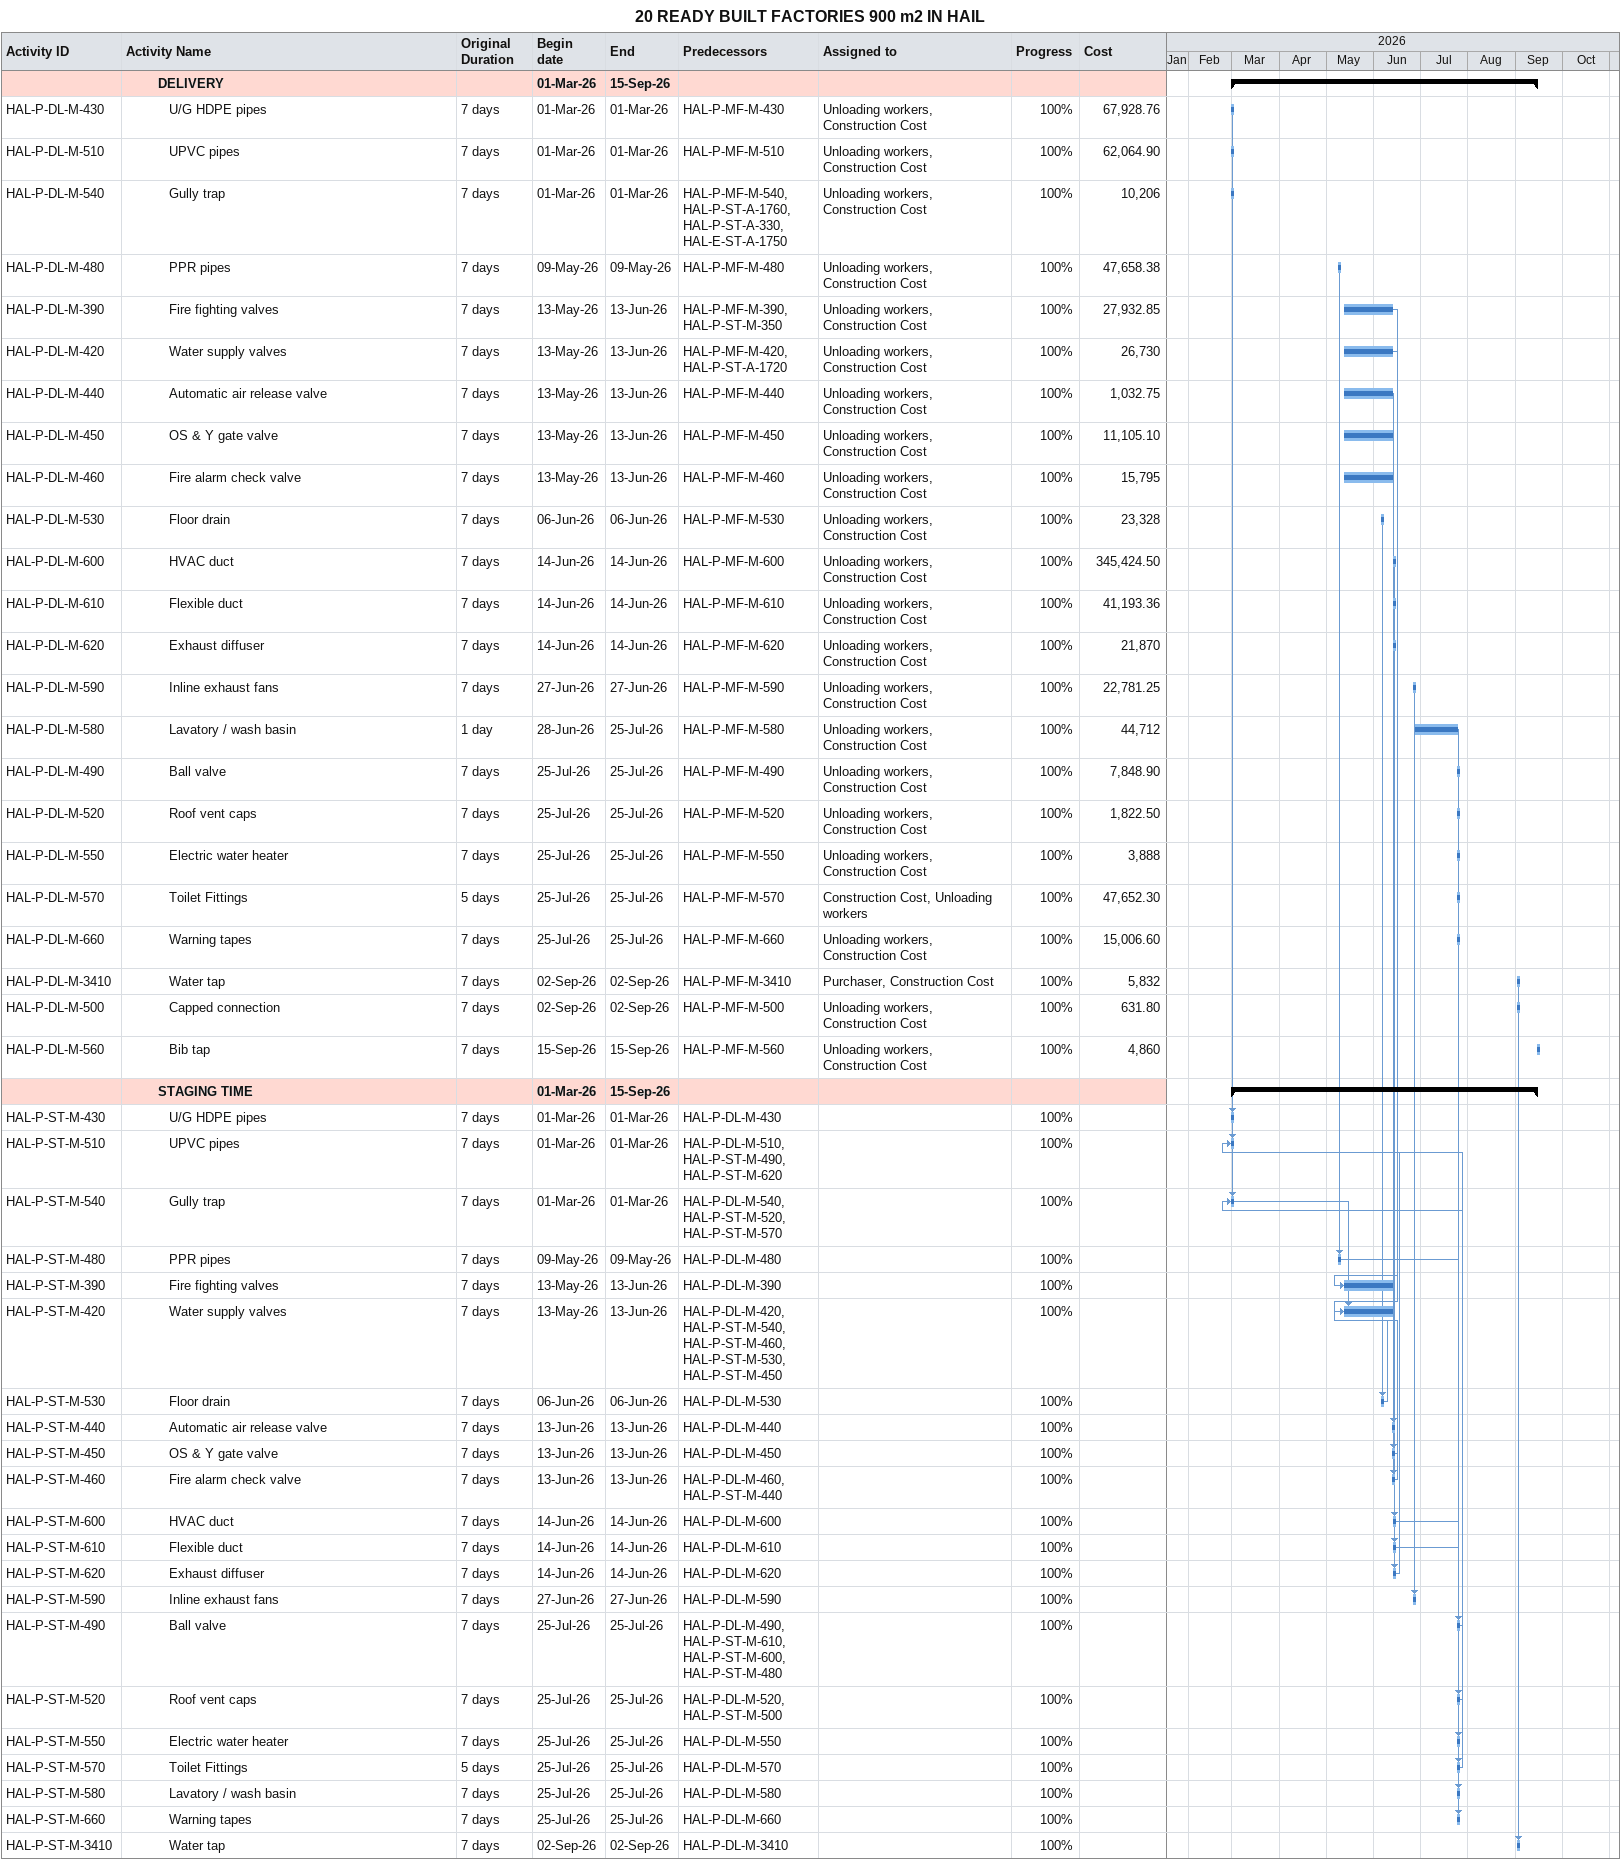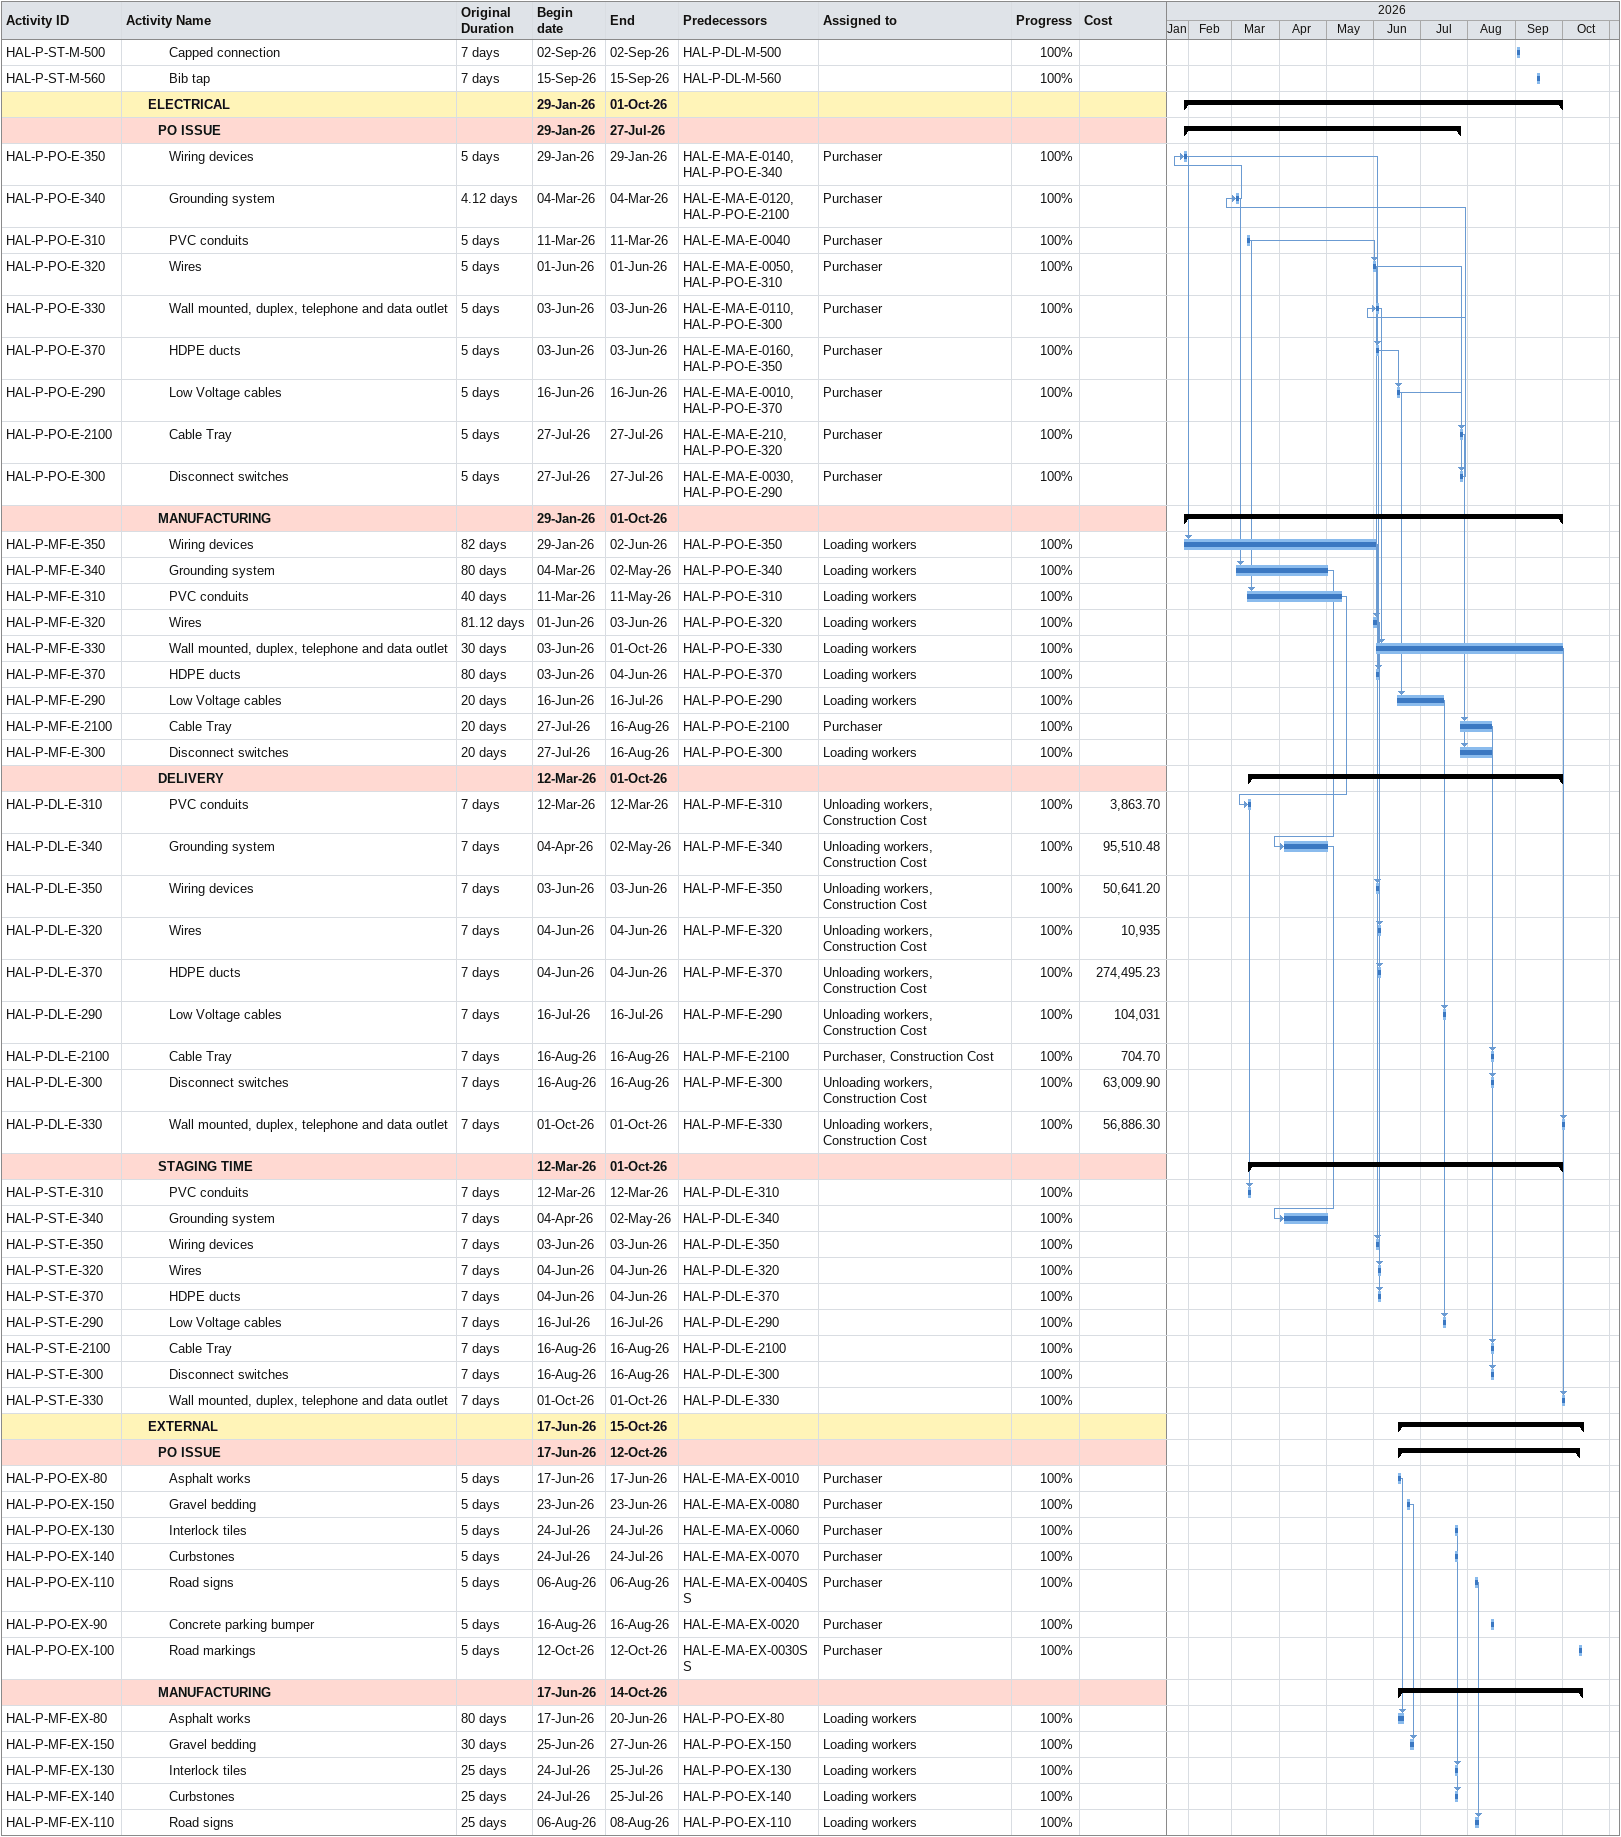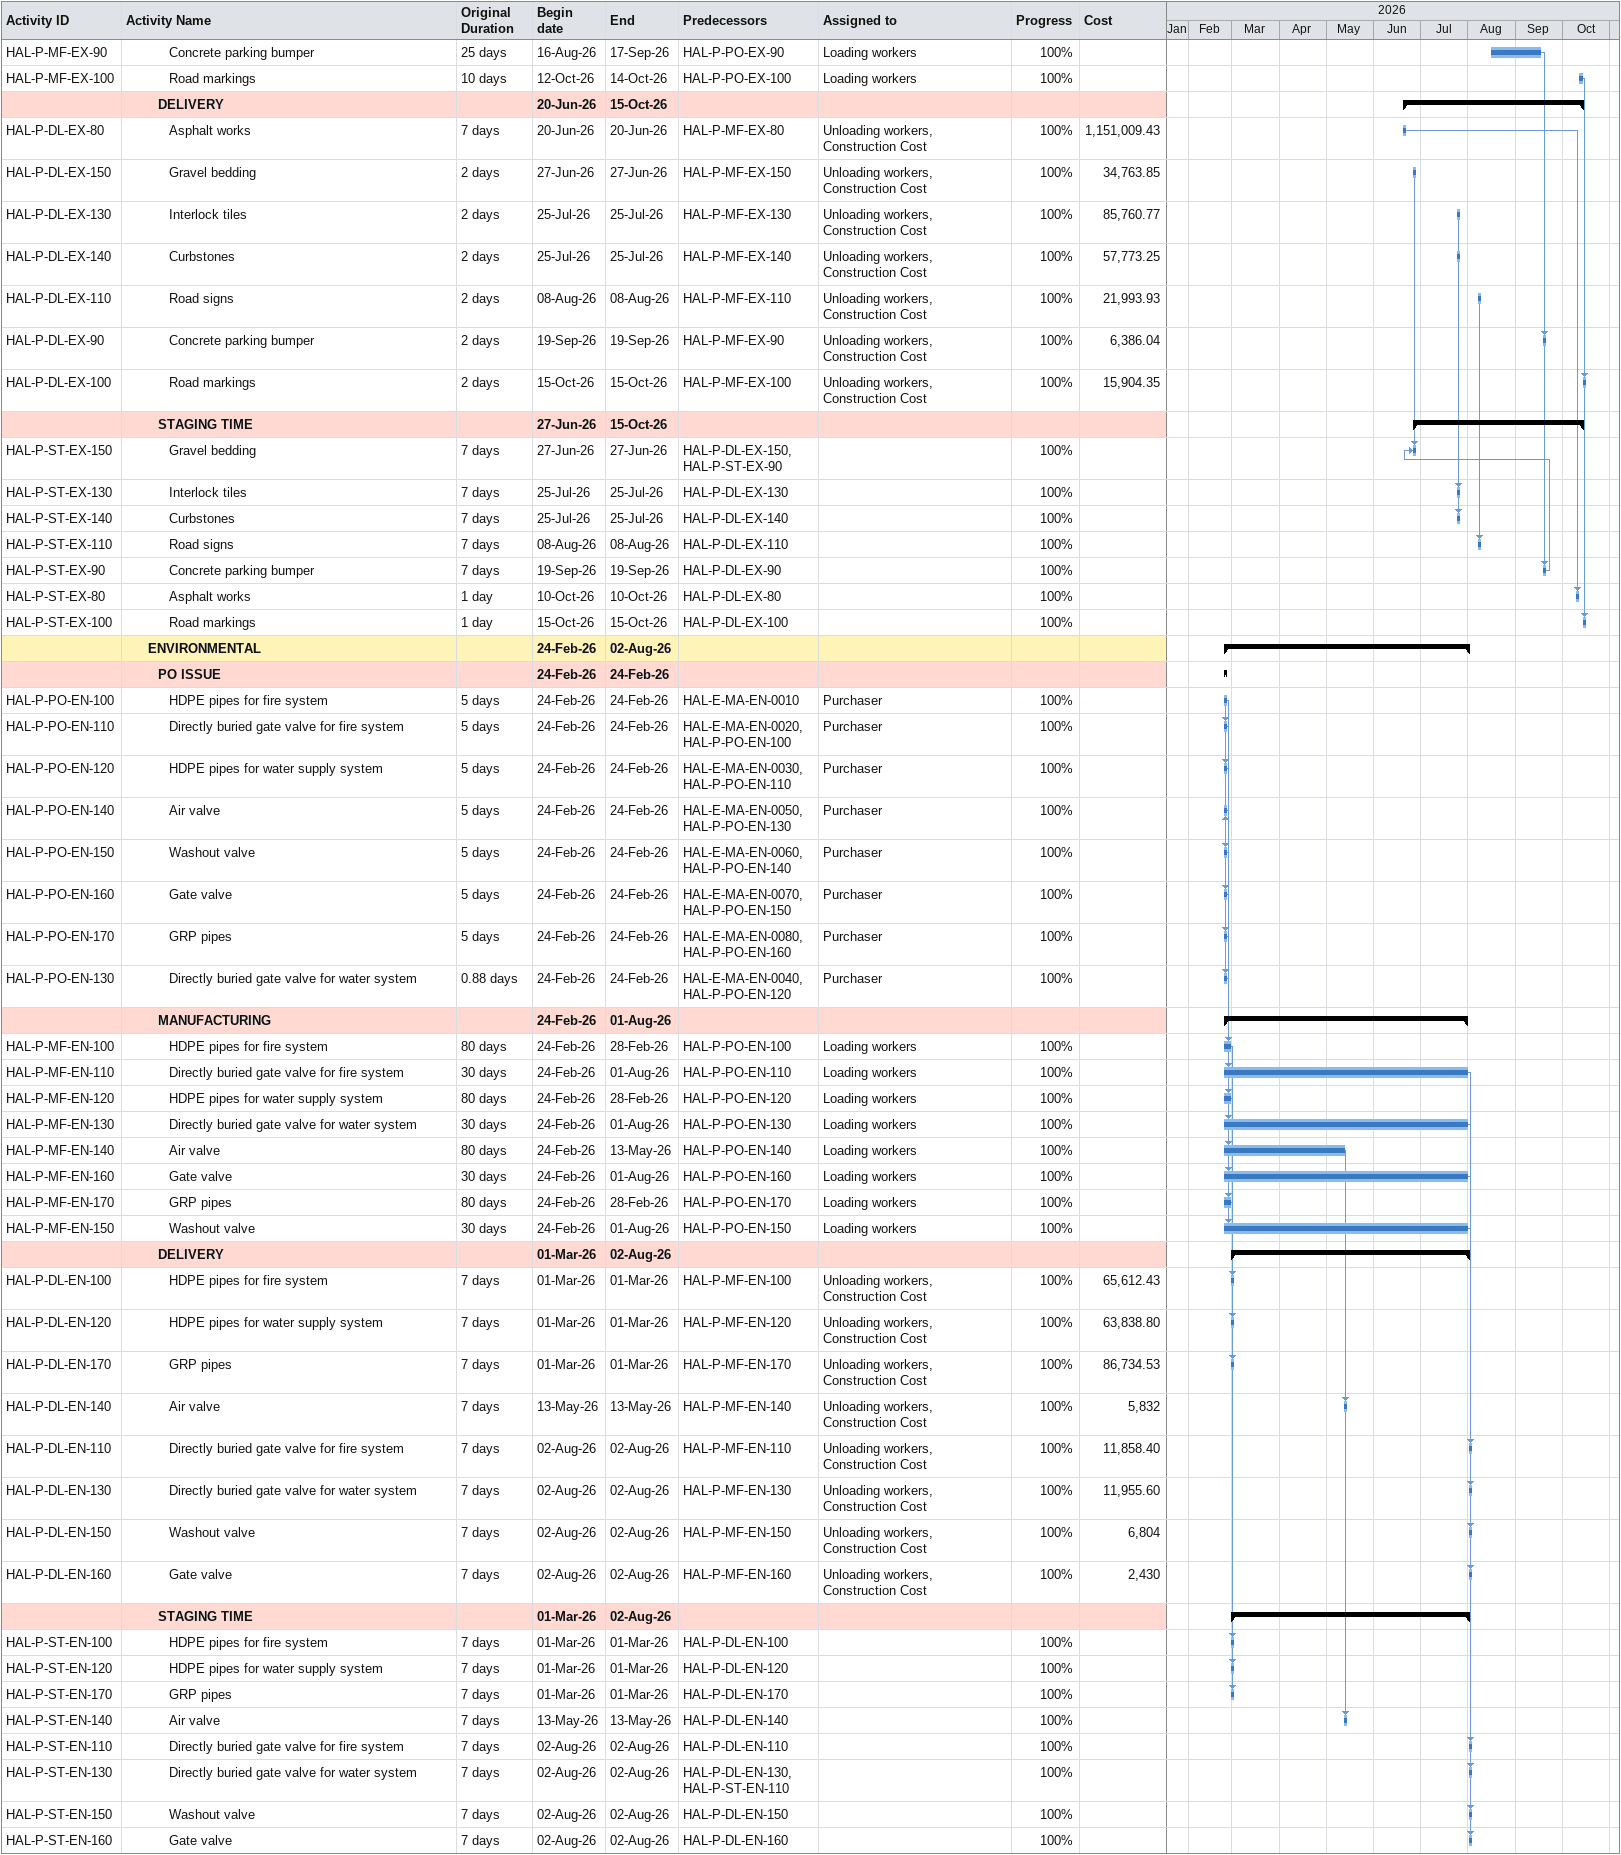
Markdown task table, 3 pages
20 READY BUILT FACTORIES 900 m2 IN HAIL

| ID | Level | Task | Original duration | Start | Finish | Predecessors | Resources | % complete | Cost |
|---|---|---|---|---|---|---|---|---|---|
|  | 4 | **DELIVERY** |  | 2026-03-01 | 2026-09-15 |  |  |  |  |
| HAL-P-DL-M-430 | 5 | U/G HDPE pipes | 7d | 2026-03-01 | 2026-03-01 | HAL-P-MF-M-430 | Unloading workers, Construction Cost | 100 | 67928.76 |
| HAL-P-DL-M-510 | 5 | UPVC pipes | 7d | 2026-03-01 | 2026-03-01 | HAL-P-MF-M-510 | Unloading workers, Construction Cost | 100 | 62064.90 |
| HAL-P-DL-M-540 | 5 | Gully trap | 7d | 2026-03-01 | 2026-03-01 | HAL-P-MF-M-540, HAL-P-ST-A-1760, HAL-P-ST-A-330, HAL-E-ST-A-1750 | Unloading workers, Construction Cost | 100 | 10206 |
| HAL-P-DL-M-480 | 5 | PPR pipes | 7d | 2026-05-09 | 2026-05-09 | HAL-P-MF-M-480 | Unloading workers, Construction Cost | 100 | 47658.38 |
| HAL-P-DL-M-390 | 5 | Fire fighting valves | 7d | 2026-05-13 | 2026-06-13 | HAL-P-MF-M-390, HAL-P-ST-M-350 | Unloading workers, Construction Cost | 100 | 27932.85 |
| HAL-P-DL-M-420 | 5 | Water supply valves | 7d | 2026-05-13 | 2026-06-13 | HAL-P-MF-M-420, HAL-P-ST-A-1720 | Unloading workers, Construction Cost | 100 | 26730 |
| HAL-P-DL-M-440 | 5 | Automatic air release valve | 7d | 2026-05-13 | 2026-06-13 | HAL-P-MF-M-440 | Unloading workers, Construction Cost | 100 | 1032.75 |
| HAL-P-DL-M-450 | 5 | OS & Y gate valve | 7d | 2026-05-13 | 2026-06-13 | HAL-P-MF-M-450 | Unloading workers, Construction Cost | 100 | 11105.10 |
| HAL-P-DL-M-460 | 5 | Fire alarm check valve | 7d | 2026-05-13 | 2026-06-13 | HAL-P-MF-M-460 | Unloading workers, Construction Cost | 100 | 15795 |
| HAL-P-DL-M-530 | 5 | Floor drain | 7d | 2026-06-06 | 2026-06-06 | HAL-P-MF-M-530 | Unloading workers, Construction Cost | 100 | 23328 |
| HAL-P-DL-M-600 | 5 | HVAC duct | 7d | 2026-06-14 | 2026-06-14 | HAL-P-MF-M-600 | Unloading workers, Construction Cost | 100 | 345424.50 |
| HAL-P-DL-M-610 | 5 | Flexible duct | 7d | 2026-06-14 | 2026-06-14 | HAL-P-MF-M-610 | Unloading workers, Construction Cost | 100 | 41193.36 |
| HAL-P-DL-M-620 | 5 | Exhaust diffuser | 7d | 2026-06-14 | 2026-06-14 | HAL-P-MF-M-620 | Unloading workers, Construction Cost | 100 | 21870 |
| HAL-P-DL-M-590 | 5 | Inline exhaust fans | 7d | 2026-06-27 | 2026-06-27 | HAL-P-MF-M-590 | Unloading workers, Construction Cost | 100 | 22781.25 |
| HAL-P-DL-M-580 | 5 | Lavatory / wash basin | 1d | 2026-06-28 | 2026-07-25 | HAL-P-MF-M-580 | Unloading workers, Construction Cost | 100 | 44712 |
| HAL-P-DL-M-490 | 5 | Ball valve | 7d | 2026-07-25 | 2026-07-25 | HAL-P-MF-M-490 | Unloading workers, Construction Cost | 100 | 7848.90 |
| HAL-P-DL-M-520 | 5 | Roof vent caps | 7d | 2026-07-25 | 2026-07-25 | HAL-P-MF-M-520 | Unloading workers, Construction Cost | 100 | 1822.50 |
| HAL-P-DL-M-550 | 5 | Electric water heater | 7d | 2026-07-25 | 2026-07-25 | HAL-P-MF-M-550 | Unloading workers, Construction Cost | 100 | 3888 |
| HAL-P-DL-M-570 | 5 | Toilet Fittings | 5d | 2026-07-25 | 2026-07-25 | HAL-P-MF-M-570 | Construction Cost, Unloading workers | 100 | 47652.30 |
| HAL-P-DL-M-660 | 5 | Warning tapes | 7d | 2026-07-25 | 2026-07-25 | HAL-P-MF-M-660 | Unloading workers, Construction Cost | 100 | 15006.60 |
| HAL-P-DL-M-3410 | 5 | Water tap | 7d | 2026-09-02 | 2026-09-02 | HAL-P-MF-M-3410 | Purchaser, Construction Cost | 100 | 5832 |
| HAL-P-DL-M-500 | 5 | Capped connection | 7d | 2026-09-02 | 2026-09-02 | HAL-P-MF-M-500 | Unloading workers, Construction Cost | 100 | 631.80 |
| HAL-P-DL-M-560 | 5 | Bib tap | 7d | 2026-09-15 | 2026-09-15 | HAL-P-MF-M-560 | Unloading workers, Construction Cost | 100 | 4860 |
|  | 4 | **STAGING TIME** |  | 2026-03-01 | 2026-09-15 |  |  |  |  |
| HAL-P-ST-M-430 | 5 | U/G HDPE pipes | 7d | 2026-03-01 | 2026-03-01 | HAL-P-DL-M-430 |  | 100 |  |
| HAL-P-ST-M-510 | 5 | UPVC pipes | 7d | 2026-03-01 | 2026-03-01 | HAL-P-DL-M-510, HAL-P-ST-M-490, HAL-P-ST-M-620 |  | 100 |  |
| HAL-P-ST-M-540 | 5 | Gully trap | 7d | 2026-03-01 | 2026-03-01 | HAL-P-DL-M-540, HAL-P-ST-M-520, HAL-P-ST-M-570 |  | 100 |  |
| HAL-P-ST-M-480 | 5 | PPR pipes | 7d | 2026-05-09 | 2026-05-09 | HAL-P-DL-M-480 |  | 100 |  |
| HAL-P-ST-M-390 | 5 | Fire fighting valves | 7d | 2026-05-13 | 2026-06-13 | HAL-P-DL-M-390 |  | 100 |  |
| HAL-P-ST-M-420 | 5 | Water supply valves | 7d | 2026-05-13 | 2026-06-13 | HAL-P-DL-M-420, HAL-P-ST-M-540, HAL-P-ST-M-460, HAL-P-ST-M-530, HAL-P-ST-M-450 |  | 100 |  |
| HAL-P-ST-M-530 | 5 | Floor drain | 7d | 2026-06-06 | 2026-06-06 | HAL-P-DL-M-530 |  | 100 |  |
| HAL-P-ST-M-440 | 5 | Automatic air release valve | 7d | 2026-06-13 | 2026-06-13 | HAL-P-DL-M-440 |  | 100 |  |
| HAL-P-ST-M-450 | 5 | OS & Y gate valve | 7d | 2026-06-13 | 2026-06-13 | HAL-P-DL-M-450 |  | 100 |  |
| HAL-P-ST-M-460 | 5 | Fire alarm check valve | 7d | 2026-06-13 | 2026-06-13 | HAL-P-DL-M-460, HAL-P-ST-M-440 |  | 100 |  |
| HAL-P-ST-M-600 | 5 | HVAC duct | 7d | 2026-06-14 | 2026-06-14 | HAL-P-DL-M-600 |  | 100 |  |
| HAL-P-ST-M-610 | 5 | Flexible duct | 7d | 2026-06-14 | 2026-06-14 | HAL-P-DL-M-610 |  | 100 |  |
| HAL-P-ST-M-620 | 5 | Exhaust diffuser | 7d | 2026-06-14 | 2026-06-14 | HAL-P-DL-M-620 |  | 100 |  |
| HAL-P-ST-M-590 | 5 | Inline exhaust fans | 7d | 2026-06-27 | 2026-06-27 | HAL-P-DL-M-590 |  | 100 |  |
| HAL-P-ST-M-490 | 5 | Ball valve | 7d | 2026-07-25 | 2026-07-25 | HAL-P-DL-M-490, HAL-P-ST-M-610, HAL-P-ST-M-600, HAL-P-ST-M-480 |  | 100 |  |
| HAL-P-ST-M-520 | 5 | Roof vent caps | 7d | 2026-07-25 | 2026-07-25 | HAL-P-DL-M-520, HAL-P-ST-M-500 |  | 100 |  |
| HAL-P-ST-M-550 | 5 | Electric water heater | 7d | 2026-07-25 | 2026-07-25 | HAL-P-DL-M-550 |  | 100 |  |
| HAL-P-ST-M-570 | 5 | Toilet Fittings | 5d | 2026-07-25 | 2026-07-25 | HAL-P-DL-M-570 |  | 100 |  |
| HAL-P-ST-M-580 | 5 | Lavatory / wash basin | 7d | 2026-07-25 | 2026-07-25 | HAL-P-DL-M-580 |  | 100 |  |
| HAL-P-ST-M-660 | 5 | Warning tapes | 7d | 2026-07-25 | 2026-07-25 | HAL-P-DL-M-660 |  | 100 |  |
| HAL-P-ST-M-3410 | 5 | Water tap | 7d | 2026-09-02 | 2026-09-02 | HAL-P-DL-M-3410 |  | 100 |  |
| HAL-P-ST-M-500 | 5 | Capped connection | 7d | 2026-09-02 | 2026-09-02 | HAL-P-DL-M-500 |  | 100 |  |
| HAL-P-ST-M-560 | 5 | Bib tap | 7d | 2026-09-15 | 2026-09-15 | HAL-P-DL-M-560 |  | 100 |  |
|  | 3 | **ELECTRICAL** |  | 2026-01-29 | 2026-10-01 |  |  |  |  |
|  | 4 | **PO ISSUE** |  | 2026-01-29 | 2026-07-27 |  |  |  |  |
| HAL-P-PO-E-350 | 5 | Wiring devices | 5d | 2026-01-29 | 2026-01-29 | HAL-E-MA-E-0140, HAL-P-PO-E-340 | Purchaser | 100 |  |
| HAL-P-PO-E-340 | 5 | Grounding system | 4.12d | 2026-03-04 | 2026-03-04 | HAL-E-MA-E-0120, HAL-P-PO-E-2100 | Purchaser | 100 |  |
| HAL-P-PO-E-310 | 5 | PVC conduits | 5d | 2026-03-11 | 2026-03-11 | HAL-E-MA-E-0040 | Purchaser | 100 |  |
| HAL-P-PO-E-320 | 5 | Wires | 5d | 2026-06-01 | 2026-06-01 | HAL-E-MA-E-0050, HAL-P-PO-E-310 | Purchaser | 100 |  |
| HAL-P-PO-E-330 | 5 | Wall mounted, duplex, telephone and data outlet | 5d | 2026-06-03 | 2026-06-03 | HAL-E-MA-E-0110, HAL-P-PO-E-300 | Purchaser | 100 |  |
| HAL-P-PO-E-370 | 5 | HDPE ducts | 5d | 2026-06-03 | 2026-06-03 | HAL-E-MA-E-0160, HAL-P-PO-E-350 | Purchaser | 100 |  |
| HAL-P-PO-E-290 | 5 | Low Voltage cables | 5d | 2026-06-16 | 2026-06-16 | HAL-E-MA-E-0010, HAL-P-PO-E-370 | Purchaser | 100 |  |
| HAL-P-PO-E-2100 | 5 | Cable Tray | 5d | 2026-07-27 | 2026-07-27 | HAL-E-MA-E-210, HAL-P-PO-E-320 | Purchaser | 100 |  |
| HAL-P-PO-E-300 | 5 | Disconnect switches | 5d | 2026-07-27 | 2026-07-27 | HAL-E-MA-E-0030, HAL-P-PO-E-290 | Purchaser | 100 |  |
|  | 4 | **MANUFACTURING** |  | 2026-01-29 | 2026-10-01 |  |  |  |  |
| HAL-P-MF-E-350 | 5 | Wiring devices | 82d | 2026-01-29 | 2026-06-02 | HAL-P-PO-E-350 | Loading workers | 100 |  |
| HAL-P-MF-E-340 | 5 | Grounding system | 80d | 2026-03-04 | 2026-05-02 | HAL-P-PO-E-340 | Loading workers | 100 |  |
| HAL-P-MF-E-310 | 5 | PVC conduits | 40d | 2026-03-11 | 2026-05-11 | HAL-P-PO-E-310 | Loading workers | 100 |  |
| HAL-P-MF-E-320 | 5 | Wires | 81.12d | 2026-06-01 | 2026-06-03 | HAL-P-PO-E-320 | Loading workers | 100 |  |
| HAL-P-MF-E-330 | 5 | Wall mounted, duplex, telephone and data outlet | 30d | 2026-06-03 | 2026-10-01 | HAL-P-PO-E-330 | Loading workers | 100 |  |
| HAL-P-MF-E-370 | 5 | HDPE ducts | 80d | 2026-06-03 | 2026-06-04 | HAL-P-PO-E-370 | Loading workers | 100 |  |
| HAL-P-MF-E-290 | 5 | Low Voltage cables | 20d | 2026-06-16 | 2026-07-16 | HAL-P-PO-E-290 | Loading workers | 100 |  |
| HAL-P-MF-E-2100 | 5 | Cable Tray | 20d | 2026-07-27 | 2026-08-16 | HAL-P-PO-E-2100 | Purchaser | 100 |  |
| HAL-P-MF-E-300 | 5 | Disconnect switches | 20d | 2026-07-27 | 2026-08-16 | HAL-P-PO-E-300 | Loading workers | 100 |  |
|  | 4 | **DELIVERY** |  | 2026-03-12 | 2026-10-01 |  |  |  |  |
| HAL-P-DL-E-310 | 5 | PVC conduits | 7d | 2026-03-12 | 2026-03-12 | HAL-P-MF-E-310 | Unloading workers, Construction Cost | 100 | 3863.70 |
| HAL-P-DL-E-340 | 5 | Grounding system | 7d | 2026-04-04 | 2026-05-02 | HAL-P-MF-E-340 | Unloading workers, Construction Cost | 100 | 95510.48 |
| HAL-P-DL-E-350 | 5 | Wiring devices | 7d | 2026-06-03 | 2026-06-03 | HAL-P-MF-E-350 | Unloading workers, Construction Cost | 100 | 50641.20 |
| HAL-P-DL-E-320 | 5 | Wires | 7d | 2026-06-04 | 2026-06-04 | HAL-P-MF-E-320 | Unloading workers, Construction Cost | 100 | 10935 |
| HAL-P-DL-E-370 | 5 | HDPE ducts | 7d | 2026-06-04 | 2026-06-04 | HAL-P-MF-E-370 | Unloading workers, Construction Cost | 100 | 274495.23 |
| HAL-P-DL-E-290 | 5 | Low Voltage cables | 7d | 2026-07-16 | 2026-07-16 | HAL-P-MF-E-290 | Unloading workers, Construction Cost | 100 | 104031 |
| HAL-P-DL-E-2100 | 5 | Cable Tray | 7d | 2026-08-16 | 2026-08-16 | HAL-P-MF-E-2100 | Purchaser, Construction Cost | 100 | 704.70 |
| HAL-P-DL-E-300 | 5 | Disconnect switches | 7d | 2026-08-16 | 2026-08-16 | HAL-P-MF-E-300 | Unloading workers, Construction Cost | 100 | 63009.90 |
| HAL-P-DL-E-330 | 5 | Wall mounted, duplex, telephone and data outlet | 7d | 2026-10-01 | 2026-10-01 | HAL-P-MF-E-330 | Unloading workers, Construction Cost | 100 | 56886.30 |
|  | 4 | **STAGING TIME** |  | 2026-03-12 | 2026-10-01 |  |  |  |  |
| HAL-P-ST-E-310 | 5 | PVC conduits | 7d | 2026-03-12 | 2026-03-12 | HAL-P-DL-E-310 |  | 100 |  |
| HAL-P-ST-E-340 | 5 | Grounding system | 7d | 2026-04-04 | 2026-05-02 | HAL-P-DL-E-340 |  | 100 |  |
| HAL-P-ST-E-350 | 5 | Wiring devices | 7d | 2026-06-03 | 2026-06-03 | HAL-P-DL-E-350 |  | 100 |  |
| HAL-P-ST-E-320 | 5 | Wires | 7d | 2026-06-04 | 2026-06-04 | HAL-P-DL-E-320 |  | 100 |  |
| HAL-P-ST-E-370 | 5 | HDPE ducts | 7d | 2026-06-04 | 2026-06-04 | HAL-P-DL-E-370 |  | 100 |  |
| HAL-P-ST-E-290 | 5 | Low Voltage cables | 7d | 2026-07-16 | 2026-07-16 | HAL-P-DL-E-290 |  | 100 |  |
| HAL-P-ST-E-2100 | 5 | Cable Tray | 7d | 2026-08-16 | 2026-08-16 | HAL-P-DL-E-2100 |  | 100 |  |
| HAL-P-ST-E-300 | 5 | Disconnect switches | 7d | 2026-08-16 | 2026-08-16 | HAL-P-DL-E-300 |  | 100 |  |
| HAL-P-ST-E-330 | 5 | Wall mounted, duplex, telephone and data outlet | 7d | 2026-10-01 | 2026-10-01 | HAL-P-DL-E-330 |  | 100 |  |
|  | 3 | **EXTERNAL** |  | 2026-06-17 | 2026-10-15 |  |  |  |  |
|  | 4 | **PO ISSUE** |  | 2026-06-17 | 2026-10-12 |  |  |  |  |
| HAL-P-PO-EX-80 | 5 | Asphalt works | 5d | 2026-06-17 | 2026-06-17 | HAL-E-MA-EX-0010 | Purchaser | 100 |  |
| HAL-P-PO-EX-150 | 5 | Gravel bedding | 5d | 2026-06-23 | 2026-06-23 | HAL-E-MA-EX-0080 | Purchaser | 100 |  |
| HAL-P-PO-EX-130 | 5 | Interlock tiles | 5d | 2026-07-24 | 2026-07-24 | HAL-E-MA-EX-0060 | Purchaser | 100 |  |
| HAL-P-PO-EX-140 | 5 | Curbstones | 5d | 2026-07-24 | 2026-07-24 | HAL-E-MA-EX-0070 | Purchaser | 100 |  |
| HAL-P-PO-EX-110 | 5 | Road signs | 5d | 2026-08-06 | 2026-08-06 | HAL-E-MA-EX-0040SS | Purchaser | 100 |  |
| HAL-P-PO-EX-90 | 5 | Concrete parking bumper | 5d | 2026-08-16 | 2026-08-16 | HAL-E-MA-EX-0020 | Purchaser | 100 |  |
| HAL-P-PO-EX-100 | 5 | Road markings | 5d | 2026-10-12 | 2026-10-12 | HAL-E-MA-EX-0030SS | Purchaser | 100 |  |
|  | 4 | **MANUFACTURING** |  | 2026-06-17 | 2026-10-14 |  |  |  |  |
| HAL-P-MF-EX-80 | 5 | Asphalt works | 80d | 2026-06-17 | 2026-06-20 | HAL-P-PO-EX-80 | Loading workers | 100 |  |
| HAL-P-MF-EX-150 | 5 | Gravel bedding | 30d | 2026-06-25 | 2026-06-27 | HAL-P-PO-EX-150 | Loading workers | 100 |  |
| HAL-P-MF-EX-130 | 5 | Interlock tiles | 25d | 2026-07-24 | 2026-07-25 | HAL-P-PO-EX-130 | Loading workers | 100 |  |
| HAL-P-MF-EX-140 | 5 | Curbstones | 25d | 2026-07-24 | 2026-07-25 | HAL-P-PO-EX-140 | Loading workers | 100 |  |
| HAL-P-MF-EX-110 | 5 | Road signs | 25d | 2026-08-06 | 2026-08-08 | HAL-P-PO-EX-110 | Loading workers | 100 |  |
| HAL-P-MF-EX-90 | 5 | Concrete parking bumper | 25d | 2026-08-16 | 2026-09-17 | HAL-P-PO-EX-90 | Loading workers | 100 |  |
| HAL-P-MF-EX-100 | 5 | Road markings | 10d | 2026-10-12 | 2026-10-14 | HAL-P-PO-EX-100 | Loading workers | 100 |  |
|  | 4 | **DELIVERY** |  | 2026-06-20 | 2026-10-15 |  |  |  |  |
| HAL-P-DL-EX-80 | 5 | Asphalt works | 7d | 2026-06-20 | 2026-06-20 | HAL-P-MF-EX-80 | Unloading workers, Construction Cost | 100 | 1151009.43 |
| HAL-P-DL-EX-150 | 5 | Gravel bedding | 2d | 2026-06-27 | 2026-06-27 | HAL-P-MF-EX-150 | Unloading workers, Construction Cost | 100 | 34763.85 |
| HAL-P-DL-EX-130 | 5 | Interlock tiles | 2d | 2026-07-25 | 2026-07-25 | HAL-P-MF-EX-130 | Unloading workers, Construction Cost | 100 | 85760.77 |
| HAL-P-DL-EX-140 | 5 | Curbstones | 2d | 2026-07-25 | 2026-07-25 | HAL-P-MF-EX-140 | Unloading workers, Construction Cost | 100 | 57773.25 |
| HAL-P-DL-EX-110 | 5 | Road signs | 2d | 2026-08-08 | 2026-08-08 | HAL-P-MF-EX-110 | Unloading workers, Construction Cost | 100 | 21993.93 |
| HAL-P-DL-EX-90 | 5 | Concrete parking bumper | 2d | 2026-09-19 | 2026-09-19 | HAL-P-MF-EX-90 | Unloading workers, Construction Cost | 100 | 6386.04 |
| HAL-P-DL-EX-100 | 5 | Road markings | 2d | 2026-10-15 | 2026-10-15 | HAL-P-MF-EX-100 | Unloading workers, Construction Cost | 100 | 15904.35 |
|  | 4 | **STAGING TIME** |  | 2026-06-27 | 2026-10-15 |  |  |  |  |
| HAL-P-ST-EX-150 | 5 | Gravel bedding | 7d | 2026-06-27 | 2026-06-27 | HAL-P-DL-EX-150, HAL-P-ST-EX-90 |  | 100 |  |
| HAL-P-ST-EX-130 | 5 | Interlock tiles | 7d | 2026-07-25 | 2026-07-25 | HAL-P-DL-EX-130 |  | 100 |  |
| HAL-P-ST-EX-140 | 5 | Curbstones | 7d | 2026-07-25 | 2026-07-25 | HAL-P-DL-EX-140 |  | 100 |  |
| HAL-P-ST-EX-110 | 5 | Road signs | 7d | 2026-08-08 | 2026-08-08 | HAL-P-DL-EX-110 |  | 100 |  |
| HAL-P-ST-EX-90 | 5 | Concrete parking bumper | 7d | 2026-09-19 | 2026-09-19 | HAL-P-DL-EX-90 |  | 100 |  |
| HAL-P-ST-EX-80 | 5 | Asphalt works | 1d | 2026-10-10 | 2026-10-10 | HAL-P-DL-EX-80 |  | 100 |  |
| HAL-P-ST-EX-100 | 5 | Road markings | 1d | 2026-10-15 | 2026-10-15 | HAL-P-DL-EX-100 |  | 100 |  |
|  | 3 | **ENVIRONMENTAL** |  | 2026-02-24 | 2026-08-02 |  |  |  |  |
|  | 4 | **PO ISSUE** |  | 2026-02-24 | 2026-02-24 |  |  |  |  |
| HAL-P-PO-EN-100 | 5 | HDPE pipes for fire system | 5d | 2026-02-24 | 2026-02-24 | HAL-E-MA-EN-0010 | Purchaser | 100 |  |
| HAL-P-PO-EN-110 | 5 | Directly buried gate valve for fire system | 5d | 2026-02-24 | 2026-02-24 | HAL-E-MA-EN-0020, HAL-P-PO-EN-100 | Purchaser | 100 |  |
| HAL-P-PO-EN-120 | 5 | HDPE pipes for water supply system | 5d | 2026-02-24 | 2026-02-24 | HAL-E-MA-EN-0030, HAL-P-PO-EN-110 | Purchaser | 100 |  |
| HAL-P-PO-EN-140 | 5 | Air valve | 5d | 2026-02-24 | 2026-02-24 | HAL-E-MA-EN-0050, HAL-P-PO-EN-130 | Purchaser | 100 |  |
| HAL-P-PO-EN-150 | 5 | Washout valve | 5d | 2026-02-24 | 2026-02-24 | HAL-E-MA-EN-0060, HAL-P-PO-EN-140 | Purchaser | 100 |  |
| HAL-P-PO-EN-160 | 5 | Gate valve | 5d | 2026-02-24 | 2026-02-24 | HAL-E-MA-EN-0070, HAL-P-PO-EN-150 | Purchaser | 100 |  |
| HAL-P-PO-EN-170 | 5 | GRP pipes | 5d | 2026-02-24 | 2026-02-24 | HAL-E-MA-EN-0080, HAL-P-PO-EN-160 | Purchaser | 100 |  |
| HAL-P-PO-EN-130 | 5 | Directly buried gate valve for water system | 0.88d | 2026-02-24 | 2026-02-24 | HAL-E-MA-EN-0040, HAL-P-PO-EN-120 | Purchaser | 100 |  |
|  | 4 | **MANUFACTURING** |  | 2026-02-24 | 2026-08-01 |  |  |  |  |
| HAL-P-MF-EN-100 | 5 | HDPE pipes for fire system | 80d | 2026-02-24 | 2026-02-28 | HAL-P-PO-EN-100 | Loading workers | 100 |  |
| HAL-P-MF-EN-110 | 5 | Directly buried gate valve for fire system | 30d | 2026-02-24 | 2026-08-01 | HAL-P-PO-EN-110 | Loading workers | 100 |  |
| HAL-P-MF-EN-120 | 5 | HDPE pipes for water supply system | 80d | 2026-02-24 | 2026-02-28 | HAL-P-PO-EN-120 | Loading workers | 100 |  |
| HAL-P-MF-EN-130 | 5 | Directly buried gate valve for water system | 30d | 2026-02-24 | 2026-08-01 | HAL-P-PO-EN-130 | Loading workers | 100 |  |
| HAL-P-MF-EN-140 | 5 | Air valve | 80d | 2026-02-24 | 2026-05-13 | HAL-P-PO-EN-140 | Loading workers | 100 |  |
| HAL-P-MF-EN-160 | 5 | Gate valve | 30d | 2026-02-24 | 2026-08-01 | HAL-P-PO-EN-160 | Loading workers | 100 |  |
| HAL-P-MF-EN-170 | 5 | GRP pipes | 80d | 2026-02-24 | 2026-02-28 | HAL-P-PO-EN-170 | Loading workers | 100 |  |
| HAL-P-MF-EN-150 | 5 | Washout valve | 30d | 2026-02-24 | 2026-08-01 | HAL-P-PO-EN-150 | Loading workers | 100 |  |
|  | 4 | **DELIVERY** |  | 2026-03-01 | 2026-08-02 |  |  |  |  |
| HAL-P-DL-EN-100 | 5 | HDPE pipes for fire system | 7d | 2026-03-01 | 2026-03-01 | HAL-P-MF-EN-100 | Unloading workers, Construction Cost | 100 | 65612.43 |
| HAL-P-DL-EN-120 | 5 | HDPE pipes for water supply system | 7d | 2026-03-01 | 2026-03-01 | HAL-P-MF-EN-120 | Unloading workers, Construction Cost | 100 | 63838.80 |
| HAL-P-DL-EN-170 | 5 | GRP pipes | 7d | 2026-03-01 | 2026-03-01 | HAL-P-MF-EN-170 | Unloading workers, Construction Cost | 100 | 86734.53 |
| HAL-P-DL-EN-140 | 5 | Air valve | 7d | 2026-05-13 | 2026-05-13 | HAL-P-MF-EN-140 | Unloading workers, Construction Cost | 100 | 5832 |
| HAL-P-DL-EN-110 | 5 | Directly buried gate valve for fire system | 7d | 2026-08-02 | 2026-08-02 | HAL-P-MF-EN-110 | Unloading workers, Construction Cost | 100 | 11858.40 |
| HAL-P-DL-EN-130 | 5 | Directly buried gate valve for water system | 7d | 2026-08-02 | 2026-08-02 | HAL-P-MF-EN-130 | Unloading workers, Construction Cost | 100 | 11955.60 |
| HAL-P-DL-EN-150 | 5 | Washout valve | 7d | 2026-08-02 | 2026-08-02 | HAL-P-MF-EN-150 | Unloading workers, Construction Cost | 100 | 6804 |
| HAL-P-DL-EN-160 | 5 | Gate valve | 7d | 2026-08-02 | 2026-08-02 | HAL-P-MF-EN-160 | Unloading workers, Construction Cost | 100 | 2430 |
|  | 4 | **STAGING TIME** |  | 2026-03-01 | 2026-08-02 |  |  |  |  |
| HAL-P-ST-EN-100 | 5 | HDPE pipes for fire system | 7d | 2026-03-01 | 2026-03-01 | HAL-P-DL-EN-100 |  | 100 |  |
| HAL-P-ST-EN-120 | 5 | HDPE pipes for water supply system | 7d | 2026-03-01 | 2026-03-01 | HAL-P-DL-EN-120 |  | 100 |  |
| HAL-P-ST-EN-170 | 5 | GRP pipes | 7d | 2026-03-01 | 2026-03-01 | HAL-P-DL-EN-170 |  | 100 |  |
| HAL-P-ST-EN-140 | 5 | Air valve | 7d | 2026-05-13 | 2026-05-13 | HAL-P-DL-EN-140 |  | 100 |  |
| HAL-P-ST-EN-110 | 5 | Directly buried gate valve for fire system | 7d | 2026-08-02 | 2026-08-02 | HAL-P-DL-EN-110 |  | 100 |  |
| HAL-P-ST-EN-130 | 5 | Directly buried gate valve for water system | 7d | 2026-08-02 | 2026-08-02 | HAL-P-DL-EN-130, HAL-P-ST-EN-110 |  | 100 |  |
| HAL-P-ST-EN-150 | 5 | Washout valve | 7d | 2026-08-02 | 2026-08-02 | HAL-P-DL-EN-150 |  | 100 |  |
| HAL-P-ST-EN-160 | 5 | Gate valve | 7d | 2026-08-02 | 2026-08-02 | HAL-P-DL-EN-160 |  | 100 |  |
